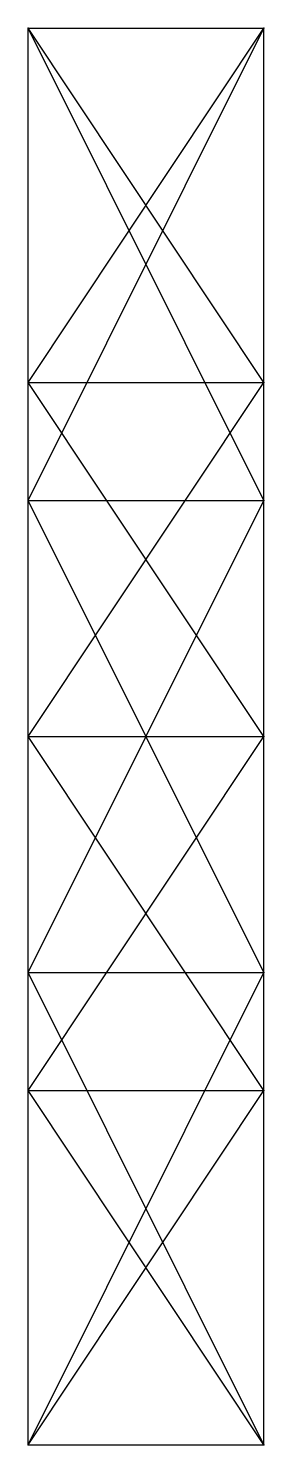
# Model space of a CAD drawing. Extents: x 0 to 3000, y 0 to 18000.
import ezdxf

# ---------------------------------------------------------------- set-up
doc = ezdxf.new("R2010")
doc.units = 0
doc.layers.add('ELEMENTS', color=7, linetype='CONTINUOUS')
doc.layers.add('NODES', color=3, linetype='CONTINUOUS')

msp = doc.modelspace()

# ---------------------------------------------------------------- linework, layer by layer
at = {"layer": 'ELEMENTS'}
for p, q in [((0, 12000), (0, 18000)), ((0, 13500, 2598), (0, 18000)), ((0, 18000), (3000, 18000)), ((0, 12000), (3000, 18000)), ((3000, 12000), (0, 18000)), ((0, 13500, 2598), (3000, 18000)), ((3000, 13500, 2598), (0, 18000)), ((3000, 12000), (3000, 18000)), ((3000, 13500, 2598), (3000, 18000)), ((0, 9000, 5196), (0, 13500, 2598)), ((0, 12000), (0, 13500, 2598)), ((0, 13500, 2598), (3000, 13500, 2598)), ((0, 9000, 5196), (3000, 13500, 2598)), ((3000, 9000, 5196), (0, 13500, 2598)), ((3000, 9000, 5196), (3000, 13500, 2598)), ((3000, 12000), (3000, 13500, 2598)), ((0, 6000), (0, 12000)), ((0, 9000, 5196), (0, 12000)), ((0, 12000), (3000, 12000)), ((0, 6000), (3000, 12000)), ((3000, 6000), (0, 12000)), ((3000, 6000), (3000, 12000)), ((3000, 9000, 5196), (3000, 12000)), ((0, 4500, 2598), (0, 9000, 5196)), ((0, 6000), (0, 9000, 5196)), ((0, 9000, 5196), (3000, 9000, 5196)), ((0, 4500, 2598), (3000, 9000, 5196)), ((3000, 4500, 2598), (0, 9000, 5196)), ((3000, 4500, 2598), (3000, 9000, 5196)), ((3000, 6000), (3000, 9000, 5196)), ((0, 0), (0, 6000)), ((0, 4500, 2598), (0, 6000)), ((0, 6000), (3000, 6000)), ((0, 0), (3000, 6000)), ((3000, 0), (0, 6000)), ((3000, 0), (3000, 6000)), ((3000, 4500, 2598), (3000, 6000)), ((0, 0), (0, 4500, 2598)), ((0, 4500, 2598), (3000, 4500, 2598)), ((0, 0), (3000, 4500, 2598)), ((3000, 0), (0, 4500, 2598)), ((3000, 0), (3000, 4500, 2598)), ((0, 0), (3000, 0))]:
    msp.add_line(p, q, dxfattribs=at)
at = {"layer": 'NODES'}
for p in [(0, 18000), (3000, 18000), (0, 13500, 2598), (3000, 13500, 2598), (0, 12000), (3000, 12000), (0, 9000, 5196), (3000, 9000, 5196), (0, 6000), (3000, 6000), (0, 4500, 2598), (3000, 4500, 2598), (0, 0), (3000, 0)]:
    msp.add_point(p, dxfattribs=at)

doc.saveas('drawing.dxf')
